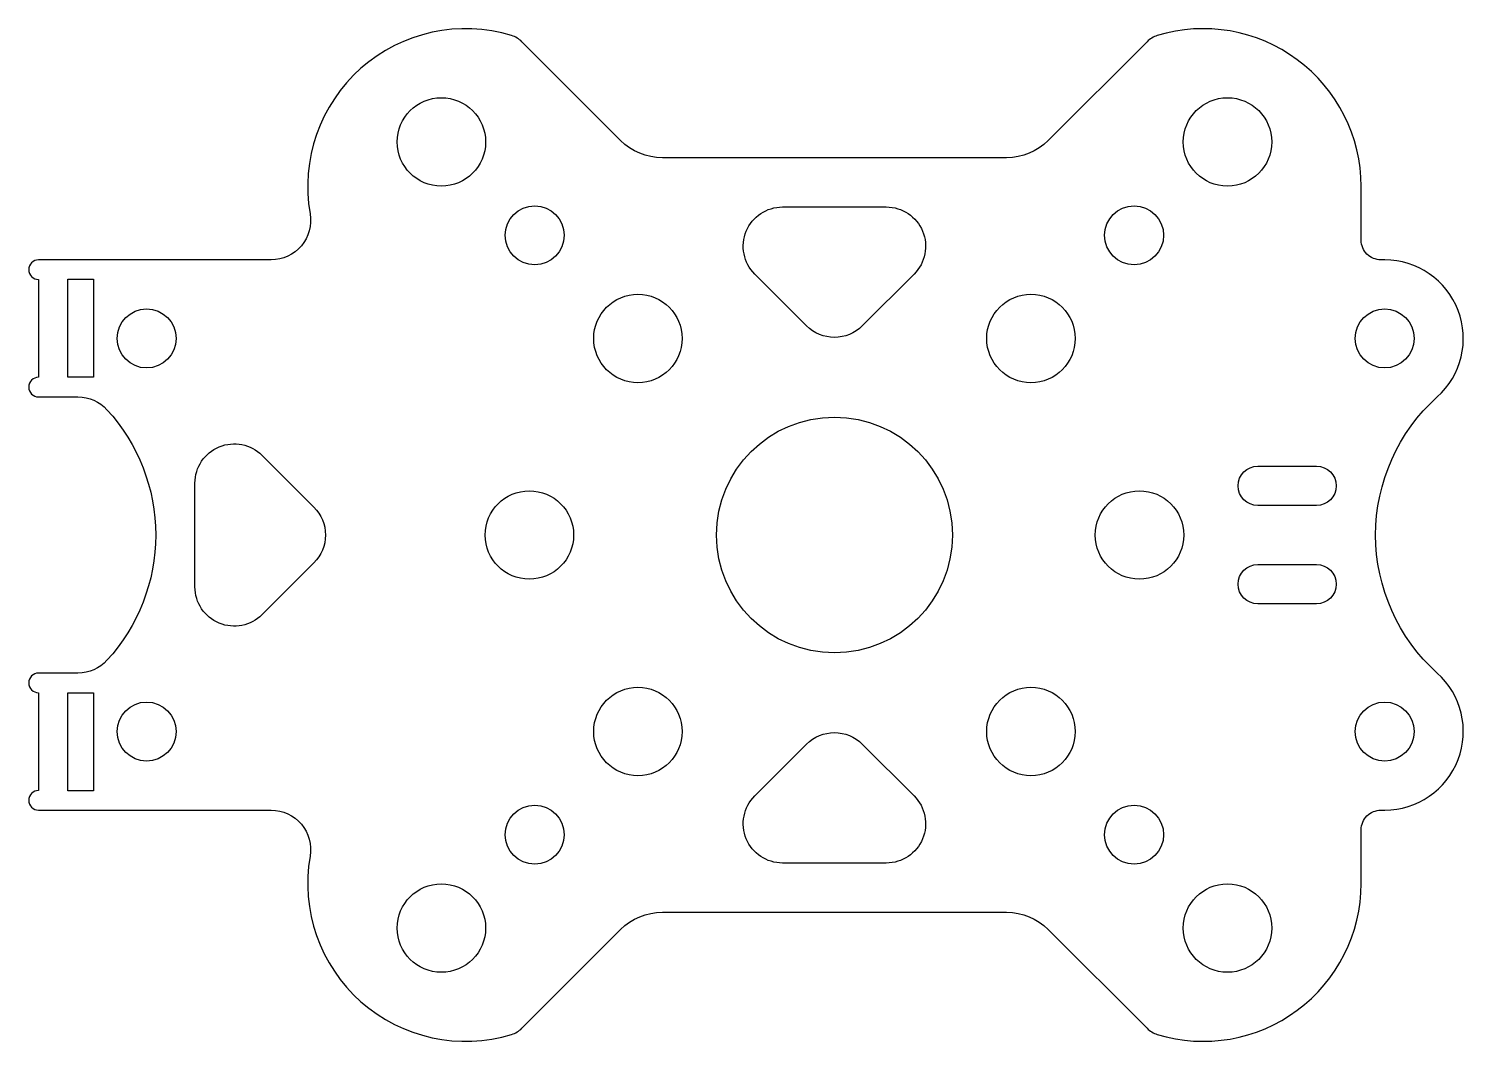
# Model space of a CAD drawing. Header units: millimetres. Extents: x -41 to 32, y -25.8 to 25.8.
import ezdxf

# ---------------------------------------------------------------- set-up
doc = ezdxf.new("R2010")
doc.units = ezdxf.units.MM

msp = doc.modelspace()

# ---------------------------------------------------------------- linework, layer by layer
for points in [[(-40.5, -13, 1), (-40.5, -14), (-28.655, -14, -0.465858), (-26.685, -16.344, 0.55938), (-16.426, -25.411, 0.12291), (-15.907, -25.1), (-10.879, -20.071, -0.198912), (-8.757, -19.192), (8.757, -19.192, -0.198912), (10.879, -20.071), (15.907, -25.1, 0.12291), (16.426, -25.411, 0.503887), (26.805, -17.728), (26.805, -15, -0.414214), (27.805, -14), (28, -14, 0.687838), (30.672, -7.023, -0.212904), (27.538, 0, -0.212904), (30.672, 7.023, 0.687838), (28, 14), (27.805, 14, -0.414214), (26.805, 15), (26.805, 17.728, 0.503887), (16.426, 25.411, 0.12291), (15.907, 25.1), (10.879, 20.071, -0.198912), (8.757, 19.192), (-8.757, 19.192, -0.198912), (-10.879, 20.071), (-15.907, 25.1, 0.12291), (-16.426, 25.411, 0.55938), (-26.685, 16.344, -0.465858), (-28.655, 14), (-40.5, 14, 1), (-40.5, 13), (-40.5, 8.023, 1), (-40.5, 7.023), (-38.491, 7.023, -0.21035), (-37.016, 6.374, -0.187477), (-34.538, 0, -0.187477), (-37.016, -6.374, -0.21035), (-38.491, -7.023), (-40.5, -7.023, 1), (-40.5, -8.023)], [(1.414, 10.639, -0.414214), (-1.414, 10.639), (-4.053, 13.278, -0.668179), (-2.639, 16.692), (2.639, 16.692, -0.668179), (4.053, 13.278)], [(-32.538, 2.639, -0.668179), (-29.124, 4.053), (-26.484, 1.414, -0.414214), (-26.484, -1.414), (-29.124, -4.053, -0.668179), (-32.538, -2.639)], [(24.538, 1.5), (21.538, 1.5, -1), (21.538, 3.5), (24.538, 3.5, -1)], [(21.538, -3.5, -1), (21.538, -1.5), (24.538, -1.5, -1), (24.538, -3.5)], [(-1.414, -10.639, -0.414214), (1.414, -10.639), (4.053, -13.278, -0.668179), (2.639, -16.692), (-2.639, -16.692, -0.668179), (-4.053, -13.278)]]:
    msp.add_lwpolyline(points, format="xyb", close=True)
for points in [[(-37.7, 13.023), (-37.7, 8.023), (-39, 8.023), (-39, 13.023)], [(-39, -8.023), (-37.7, -8.023), (-37.7, -13.023), (-39, -13.023)]]:
    msp.add_lwpolyline(points, close=True)
for centre, radius in [((-20, 20), 2.25), ((20, 20), 2.25), ((-15.25, 15.25), 1.5), ((15.25, 15.25), 1.5), ((-10, 10), 2.25), ((10, 10), 2.25), ((-35, 10), 1.5), ((28, 10), 1.5), ((0, 0), 6), ((-15.522, 0), 2.25), ((15.522, 0), 2.25), ((-10, -10), 2.25), ((10, -10), 2.25), ((-35, -10), 1.5), ((28, -10), 1.5), ((-15.25, -15.25), 1.5), ((15.25, -15.25), 1.5), ((-20, -20), 2.25), ((20, -20), 2.25)]:
    msp.add_circle(centre, radius)

doc.saveas('drawing.dxf')
